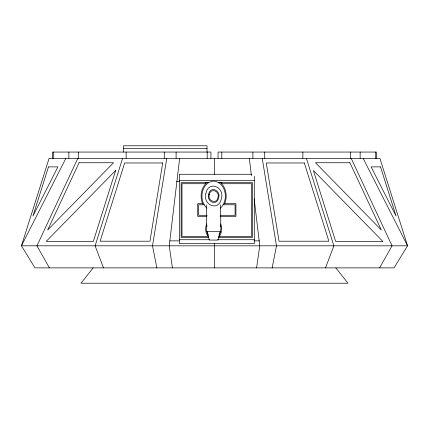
<?xml version="1.0" encoding="UTF-8"?>
<svg xmlns="http://www.w3.org/2000/svg" width="429" height="429" viewBox="0 0 429 429"><rect width="100%" height="100%" fill="white"/><g stroke="black" fill="none" stroke-linecap="round" stroke-linejoin="round"><path stroke-width="0.64" d="M206.703 204.885L206.456 229.032L206.703 231.403L208.279 235.028M219.021 235.028L220.597 231.403L220.838 229.032L220.597 204.885M179.649 158.36L169.241 245.817L172.41 267.878M256.59 267.878L259.76 245.817L254.161 198.777M166.768 158.36L152.515 245.817L156.853 267.878M272.147 267.878L276.485 245.817L262.232 158.36M220.259 231.403L218.012 240.063L209.282 240.063L207.035 231.403M122.581 158.36L95.125 245.817L103.48 267.878M206.681 223.917C204.874 228.185 205.335 233.719 208.751 237.044M206.703 226.668L207.062 225.563M325.52 267.878L333.875 245.817L306.419 158.36M77.794 158.36L36.958 245.817L49.383 267.878M65.852 158.36L21.45 245.817L34.964 267.878L394.036 267.878L407.55 245.817L379.906 158.36L49.094 158.36L21.45 245.817L407.55 245.817L363.149 158.36M379.617 267.878L392.042 245.817L351.206 158.36M93.152 267.878L81.017 283.215L347.983 283.215L335.848 267.878M220.324 208.156C229.038 200.74 226.174 182.186 213.647 181.102C201.126 182.186 198.262 200.74 206.971 208.156M218.543 237.044C221.959 233.719 222.426 228.185 220.619 223.917M123.525 148.418L207.009 148.418M251.608 174.265L179.338 174.265L179.338 243.575L254.284 243.575L254.284 176.34M179.338 180.346L254.284 180.346M176.55 181.531L179.231 181.531M208.66 182.636L181.14 182.636L181.14 237.435L208.746 237.435L206.698 236.358L181.987 236.358L181.987 183.714L204.397 183.714L207.352 182.159C200.949 187.253 199.598 196.75 202.745 204.027L202.547 203.695L197.699 203.695L197.699 216.377L206.923 216.377M218.64 182.636L252.483 182.636L252.483 237.435L218.549 237.435L220.597 236.358L251.635 236.358L251.635 183.714L222.898 183.714L219.943 182.159C226.346 187.253 227.697 196.75 224.549 204.027L224.753 203.695L235.923 203.695L235.923 216.377L220.104 216.377M204.263 204.772L198.547 204.772L198.547 215.299L207.18 215.299M223.032 204.772L235.076 204.772L235.076 215.299L220.463 215.299M206.703 231.403L220.597 231.403M179.338 239.725L209.449 239.725M217.482 239.725L254.284 239.725M169.857 240.867L179.231 240.867M254.199 240.867L259.55 240.867M220.238 225.563L220.597 226.668M249.351 158.36L251.399 175.59M376.362 158.36L376.362 152.059L218.05 152.059L218.05 158.36M375.718 152.059L375.718 158.36M360.14 152.059L360.14 158.36M350.52 152.059L350.52 158.36M302.869 152.059L302.869 158.36M264.731 152.059L264.731 158.36M252.901 152.059L252.901 158.36M221.804 152.059L221.804 158.36M214.5 158.36L214.5 174.383M214.5 243.146L214.5 267.878M210.95 158.36L210.95 152.059L52.638 152.059L52.638 158.36M207.196 152.059L207.196 158.36M207.009 152.059L207.009 145.785L123.525 145.785L123.525 152.059M176.099 152.059L176.099 158.36M164.269 152.059L164.269 158.36M126.131 152.059L126.131 158.36M78.48 152.059L78.48 158.36M68.86 152.059L68.86 158.36M53.282 152.059L53.282 158.36M205.92 193.388C202.365 204.762 218.801 212.141 221.38 198.654C224.935 187.285 208.494 179.901 205.92 193.388M208.623 194.31C206.311 201.7 216.999 206.499 218.672 197.731C220.983 190.342 210.301 185.542 208.623 194.31M209.363 194.562C207.057 200.761 216.865 204.783 217.932 197.479C220.238 191.286 210.43 187.264 209.363 194.562M162.709 162.972L149.952 241.205L100.107 241.205L124.667 162.972L162.709 162.972M115.615 170.49L93.366 241.355L46.235 241.355L115.615 170.49M48.482 166.881L32.931 216.071L57.91 166.881L48.482 166.881M79.081 162.747L47.678 229.992L113.513 162.747L79.081 162.747M349.919 162.747L315.487 162.747L381.322 229.992L349.919 162.747M304.333 162.972L266.291 162.972L279.048 241.205L328.893 241.205L304.333 162.972M380.518 166.881L371.09 166.881L396.069 216.071L380.518 166.881M382.765 241.355L335.634 241.355L313.385 170.49L382.765 241.355"/></g></svg>
